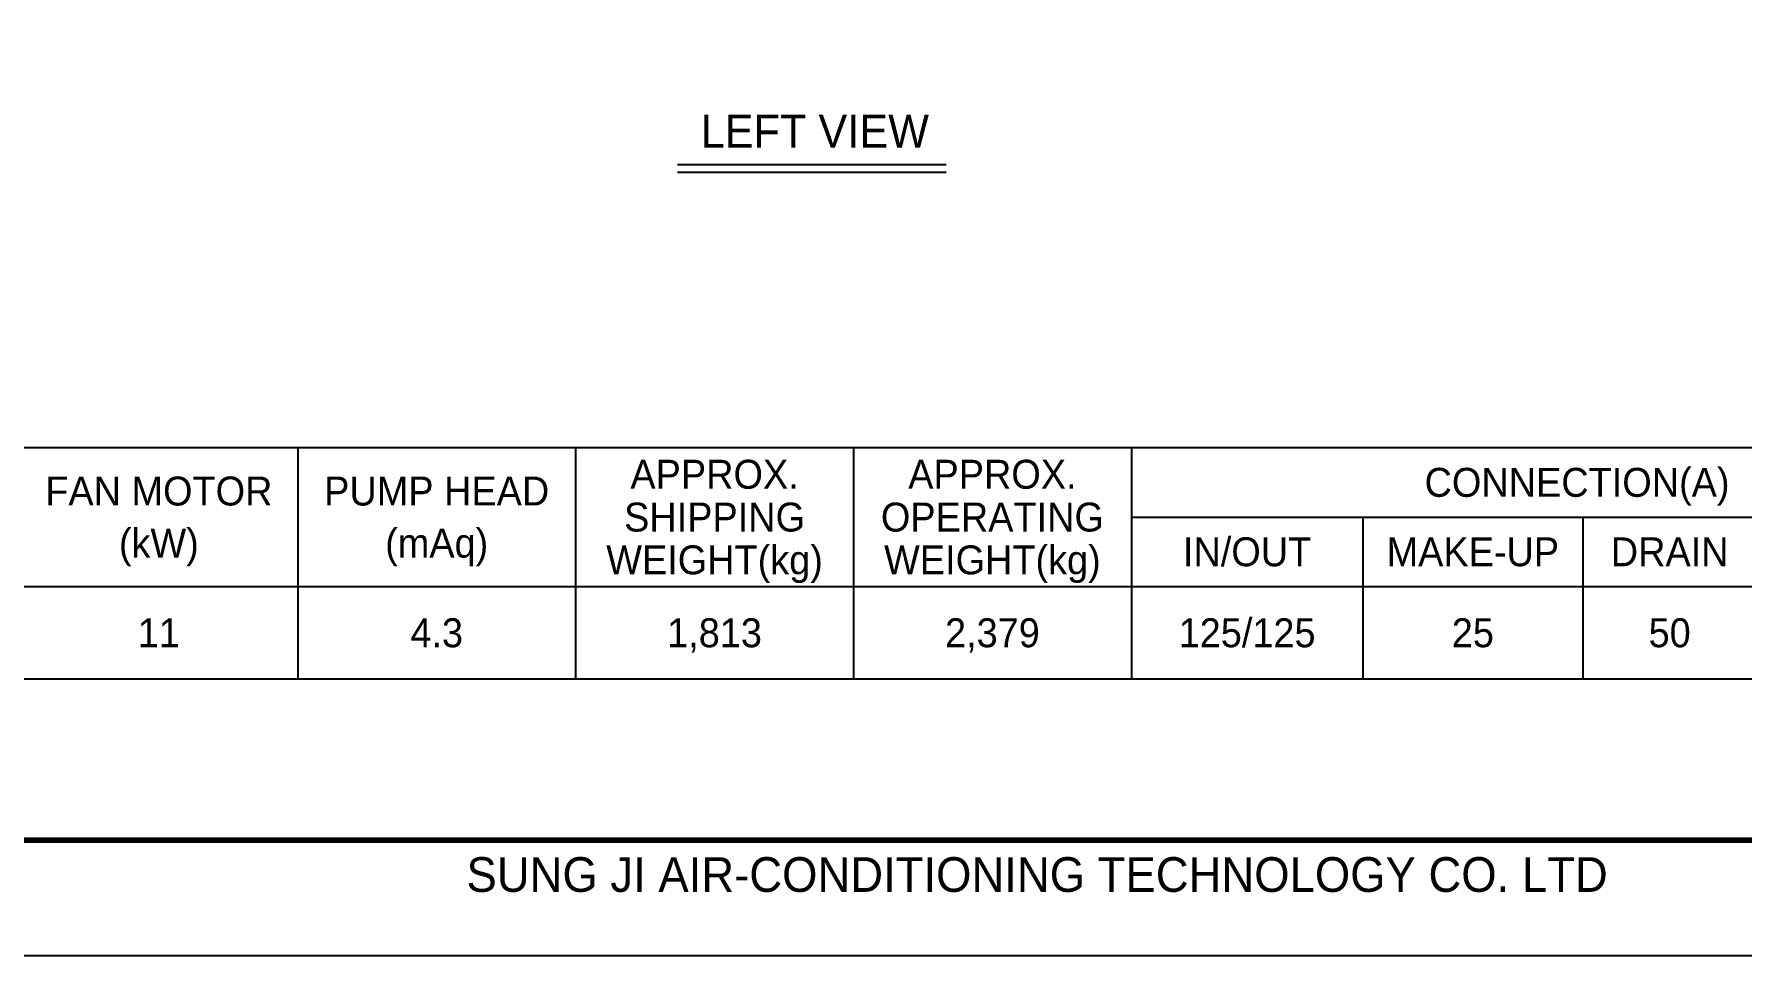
# Model space of a CAD drawing. Header units: millimetres. Extents: x 87724 to 117132, y 70018 to 90813.
# Drawn here: x 95575 to 105901, y 70018 to 75594 of the extents above; entities that cross this region are included whole.
import ezdxf
from ezdxf.enums import TextEntityAlignment as Align

# ---------------------------------------------------------------- set-up
doc = ezdxf.new("R2010")
doc.units = ezdxf.units.MM
for name, color, linetype in [('냉각탑_box', 1, 'Continuous'), ('냉각탑_form', 1, 'Continuous'), ('냉각탑_text', 3, 'Continuous')]:
    doc.layers.add(name, color=color, linetype=linetype)
doc.styles.add('돋움', font='Dotum.ttf')

msp = doc.modelspace()

# ---------------------------------------------------------------- linework, layer by layer
at = {"layer": 'Defpoints'}
msp.add_lwpolyline([(87724.4, 90813.3), (117131.6, 90813.3), (117131.6, 70018.2), (87724.4, 70018.2)], close=True, dxfattribs=at)
at = {"layer": '냉각탑_box'}
for p, q in [((99465.5, 74805.7), (101088.9, 74805.7)), ((99465.5, 74759), (101088.9, 74759)), ((97169.2, 73092.7), (97169.2, 71692.7)), ((98849.2, 73092.7), (98849.2, 71692.7)), ((100529.2, 73092.7), (100529.2, 71692.7)), ((102209.2, 73092.7), (102209.2, 71692.7)), ((102209.2, 72672.7), (107599.2, 72672.7)), ((103609.2, 72672.7), (103609.2, 71692.7)), ((104939.2, 72672.7), (104939.2, 71692.7)), ((92549.2, 72252.7), (107599.2, 72252.7))]:
    msp.add_line(p, q, dxfattribs=at)
msp.add_lwpolyline([(92549.2, 73092.7), (107599.2, 73092.7), (107599.2, 71692.7), (92549.2, 71692.7)], close=True, dxfattribs=at)
at = {"layer": '냉각탑_form', "const_width": 35}
msp.add_lwpolyline([(88424.6, 90113.1), (88424.6, 70718.4), (116431.5, 70718.4), (116431.5, 90113.1)], close=True, dxfattribs=at)

# ---------------------------------------------------------------- texts
at = {"layer": '냉각탑_form', "style": '돋움'}
msp.add_text('SUNG JI AIR-CONDITIONING TECHNOLOGY CO. LTD', height=210.051, dxfattribs=at).set_placement((98189.3, 70405.2))
at = {"layer": '냉각탑_text', "style": '돋움'}
for s, height, p in [('LEFT VIEW', 199.97, (100295.4, 75007.9)), ('APPROX.', 175, (99689.2, 72931.7)), ('APPROX.', 175, (101369.2, 72931.7)), ('FAN MOTOR', 175, (96329.2, 72830.2)), ('PUMP HEAD', 175, (98009.2, 72830.2)), ('CONNECTION(A)', 175, (104904.2, 72882.7)), ('SHIPPING', 175, (99689.2, 72672.7)), ('OPERATING', 175, (101369.2, 72672.7)), ('(kW)', 175, (96329.2, 72515.2)), ('(mAq)', 175, (98009.2, 72515.2)), ('WEIGHT(kg)', 175, (99689.2, 72413.7)), ('WEIGHT(kg)', 175, (101369.2, 72413.7)), ('IN/OUT', 175, (102909.2, 72462.7)), ('MAKE-UP', 175, (104274.2, 72462.7)), ('DRAIN', 175, (105464.2, 72462.7)), ('11', 175, (96329.2, 71972.7)), ('4.3', 175, (98009.2, 71972.7)), ('1,813', 175, (99689.2, 71972.7)), ('2,379', 175, (101369.2, 71972.7)), ('125/125', 175, (102909.2, 71972.7)), ('25', 175, (104274.2, 71972.7)), ('50', 175, (105464.2, 71972.7))]:
    msp.add_text(s, height=height, dxfattribs=at).set_placement(p, align=Align.MIDDLE_CENTER)

doc.saveas('drawing.dxf')
